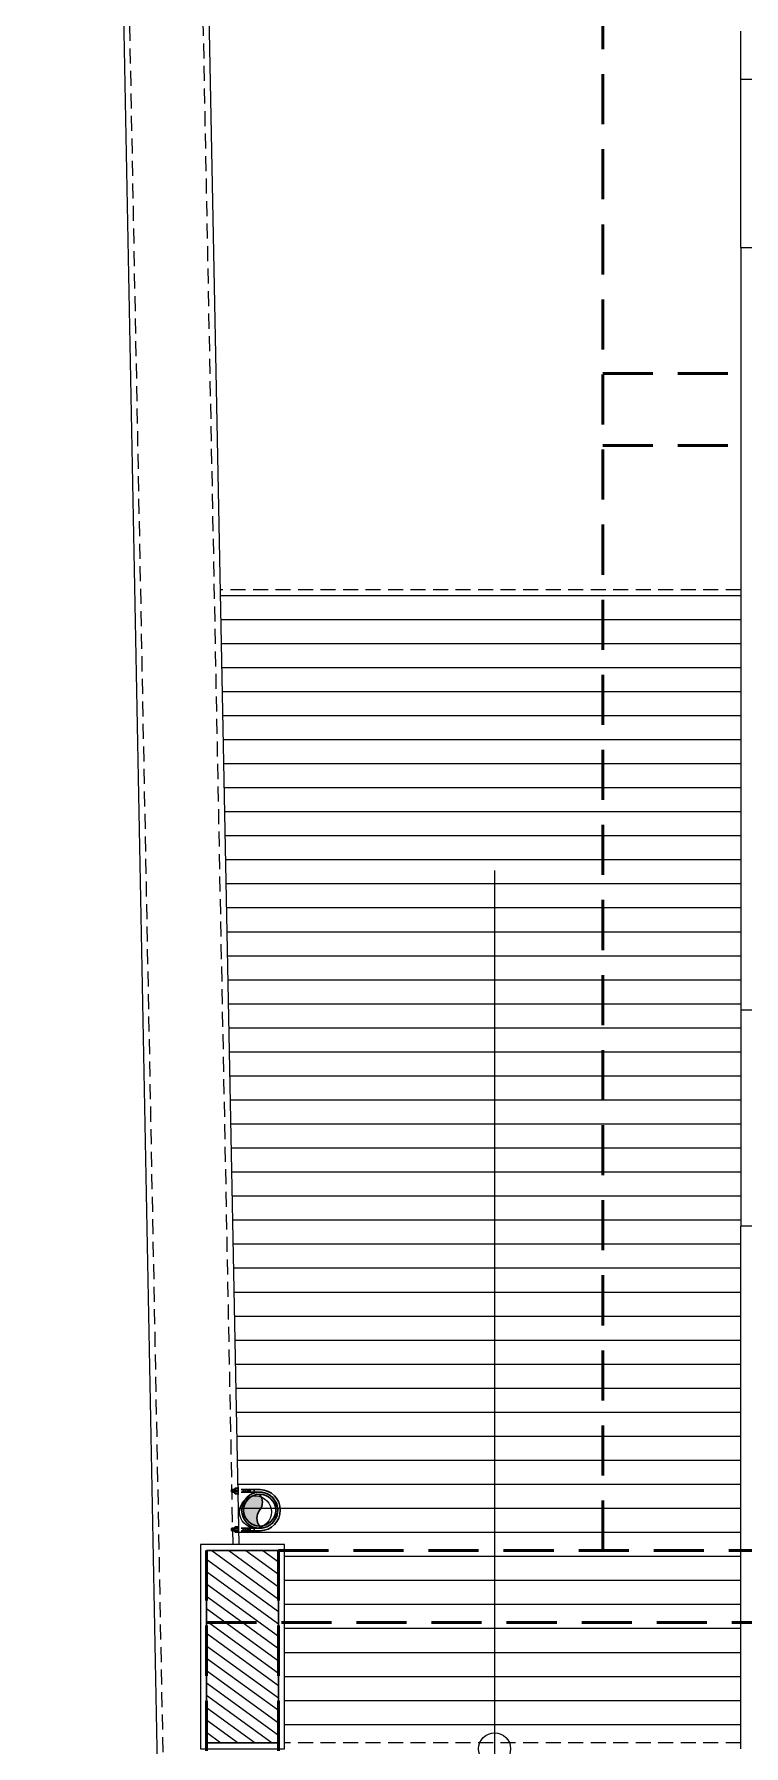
# Model space of a CAD drawing. Header units: inches. Extents: x -190799 to -189704, y -49100 to -46985.
# Drawn here: x -190586.6 to -190498, y -48160.2 to -47946.5 of the extents above; entities that cross this region are included whole.
import ezdxf

# ---------------------------------------------------------------- set-up
doc = ezdxf.new("R2010")
doc.units = ezdxf.units.IN
doc.header["$LTSCALE"] = 25
doc.header["$MEASUREMENT"] = 0
doc.linetypes.add('DASHED2', pattern=[0.375, 0.25, -0.125])
doc.layers.get('0').update_dxf_attribs({"lineweight": 0})
for name, color, linetype, lineweight in [('COLUMN', 1, 'Continuous', 30), ('COLUMNHATCH', 8, 'Continuous', 0), ('CWS', 180, 'Continuous', 18), ('elevation', 6, 'Continuous', 9), ('hidden', 7, 'DASHED2', 5), ('pipe', 6, 'Continuous', 15), ('PLASTER LINE', 1, 'Continuous', 5), ('PP-BEAM', 104, 'DASHED2', 50), ('SH - ANGLE SUPPORT', 7, 'Continuous', 30)]:
    doc.layers.add(name, color=color, linetype=linetype, lineweight=lineweight)
doc.layers.add('SH - RWP', color=140, linetype='Continuous')

# ---------------------------------------------------------------- blocks, each defined once
blk = doc.blocks.new('*X19')
at = {"color": 0}
for p, q in [((113.6040440224238, 341.4692042597887), (113.7240518539459, 341.5892120913109)), ((113.7279130090329, 341.4162965511011), (114.3176786467903, 342.0060621888587)), ((113.8423566890578, 341.3539635358294), (114.318169125598, 341.8297759723697)), ((113.9481308900426, 341.2829610415177), (114.3186596044057, 341.6534897558808)), ((114.0456951115147, 341.2037485676931), (114.3191500832134, 341.4772035393918)), ((114.1352787081868, 341.1165554690687), (114.3196405620211, 341.3009173229029)), ((114.2169109186877, 341.0214109842728), (114.3201310408288, 341.1246311064139)), ((114.2904245531791, 340.9181479234677), (114.3206215196365, 340.948344889925))]:
    blk.add_line(p, q, dxfattribs=at)
blk = doc.blocks.new('rwp')
at = {"layer": 'SH - RWP', "lineweight": 30}
h = blk.add_hatch(color=256, dxfattribs=at)
edge = h.paths.add_edge_path()
edge.add_ellipse((-188950.0968138671, -47122.30944276684), major_axis=(1.131884257421873, -1.131884257421873), ratio=1, start_angle=96.33861705314149, end_angle=173.6613829461683, ccw=False)
edge.add_ellipse((-188951.0968138671, -47121.05951319105), major_axis=(-1.414213562374951, -1.414213562374951), ratio=0.9999999999973742, start_angle=-45.000000000959574, end_angle=135.0000000008091, ccw=False)
edge.add_ellipse((-188952.0968138671, -47119.80958361528), major_axis=(-1.131884257421873, -1.131884257421873), ratio=1, start_angle=6.338617053141469, end_angle=83.66138294415512)
at = {"layer": 'SH - ANGLE SUPPORT'}
for p, q in [((-188953.666458093, -47121.00095880189, -967.949206592016), (-188953.6664580929, -47123.36738670984, -967.949206592016)), ((-188953.6664580924, -47121.00102040151, -967.949206592016), (-188953.6664580924, -47123.36744830938, -967.949206592016)), ((-188953.346458093, -47121.07673970977, -967.949206592016), (-188953.346458093, -47123.36738670984, -967.949206592016)), ((-188953.3464580924, -47121.07680130939, -967.949206592016), (-188953.3464580924, -47123.36744830938, -967.949206592016)), ((-188948.8471924546, -47121.07673970977, -967.949206592016), (-188948.8471924546, -47123.36738670984, -967.949206592016)), ((-188948.8471924541, -47121.07680130939, -967.949206592016), (-188948.8471924541, -47123.36744830938, -967.949206592016)), ((-188948.5271924546, -47121.00095880189, -967.949206592016), (-188948.5271924547, -47123.36738670984, -967.949206592016)), ((-188948.5271924541, -47121.00102040151, -967.949206592016), (-188948.5271924541, -47123.36744830938, -967.949206592016)), ((-188953.666458093, -47121.74960115636, -967.949206592016), (-188953.346458093, -47121.74960115636, -967.949206592016)), ((-188953.6664580924, -47121.74966275599, -967.949206592016), (-188953.3464580924, -47121.74966275599, -967.949206592016)), ((-188953.3368398501, -47122.23073078197, -967.949206592016), (-188953.6568398502, -47122.23073078197, -967.949206592016)), ((-188953.3368398497, -47122.23079238168, -967.949206592016), (-188953.6568398497, -47122.23079238168, -967.949206592016)), ((-188948.8568106974, -47122.23073078197, -967.949206592016), (-188948.5368106973, -47122.23073078197, -967.949206592016)), ((-188948.8568106974, -47122.23073078197, -967.949206592016), (-188948.5368106973, -47122.23073078197, -967.949206592016)), ((-188948.8568106969, -47122.23079238168, -967.949206592016), (-188948.5368106969, -47122.23079238168, -967.949206592016)), ((-188948.8568106967, -47122.23079238168, -967.949206592016), (-188948.5368106969, -47122.23079238168, -967.949206592016)), ((-188948.5271924547, -47121.74960115636, -967.949206592016), (-188948.8471924546, -47121.74960115636, -967.949206592016)), ((-188948.5271924546, -47121.74960115636, -967.949206592016), (-188948.8471924546, -47121.74960115636, -967.949206592016)), ((-188948.5271924541, -47121.74966275599, -967.949206592016), (-188948.8471924541, -47121.74966275599, -967.949206592016)), ((-188948.5271924541, -47121.74966275599, -967.949206592016), (-188948.8471924541, -47121.74966275599, -967.949206592016)), ((-188953.8903525634, -47123.66232684848, -967.949206592016), (-188953.8903525634, -47123.72276761325, -967.949206592016)), ((-188953.8903525629, -47123.66238844811, -967.949206592016), (-188953.8903525629, -47123.7228292129, -967.949206592016)), ((-188953.8903525634, -47123.72276761325, -967.949206592016), (-188953.8576660083, -47123.75545416848, -967.949206592016)), ((-188953.8903525629, -47123.7228292129, -967.949206592016), (-188953.8576660078, -47123.75551576811, -967.949206592016)), ((-188953.1557098411, -47123.75545416848, -967.949206592016), (-188953.8576660083, -47123.75545416848, -967.949206592016)), ((-188953.1557098406, -47123.75551576811, -967.949206592016), (-188953.8576660078, -47123.75551576811, -967.949206592016)), ((-188953.8531016355, -47123.76033668287, -967.949206592016), (-188953.8531016355, -47124.10285181779, -967.949206592016)), ((-188953.8531016349, -47123.76039828252, -967.949206592016), (-188953.8531016349, -47124.10291341739, -967.949206592016)), ((-188953.8531016355, -47124.10285181779, -967.949206592016), (-188953.7785997794, -47124.17735367376, -967.949206592016)), ((-188953.8531016349, -47124.10291341739, -967.949206592016), (-188953.7785997789, -47124.17741527341, -967.949206592016)), ((-188953.2350942116, -47124.17735367376, -967.949206592016), (-188953.7785997794, -47124.17735367376, -967.949206592016)), ((-188953.2350942111, -47124.17741527341, -967.949206592016), (-188953.7785997789, -47124.17741527341, -967.949206592016)), ((-188953.6668827888, -47124.54097724138, -967.949206592016), (-188953.6142599813, -47124.59360004868, -967.949206592016)), ((-188953.6668827882, -47124.54103884092, -967.949206592016), (-188953.6142599809, -47124.59366164831, -967.949206592016)), ((-188953.6668469955, -47124.54101303458, -967.949206592016), (-188953.6668469955, -47124.17735367376, -967.949206592016)), ((-188953.6668469949, -47124.54107463418, -967.949206592016), (-188953.6668469949, -47124.17741527341, -967.949206592016)), ((-188953.6144727311, -47123.75545416848, -967.949206592016), (-188953.6144727311, -47124.02564460496, -967.949206592016)), ((-188953.6144727307, -47123.75551576811, -967.949206592016), (-188953.6144727307, -47124.02570620461, -967.949206592016)), ((-188953.3994698029, -47124.59360004868, -967.949206592016), (-188953.6142599813, -47124.59360004868, -967.949206592016)), ((-188953.3994698023, -47124.59366164831, -967.949206592016), (-188953.6142599809, -47124.59366164831, -967.949206592016)), ((-188953.3468469955, -47124.54097724138, -967.949206592016), (-188953.3994698029, -47124.59360004868, -967.949206592016)), ((-188953.346846995, -47124.54103884092, -967.949206592016), (-188953.3994698023, -47124.59366164831, -967.949206592016)), ((-188953.3992218002, -47124.02622438787, -967.949206592016), (-188953.3992218002, -47123.75545416848, -967.949206592016)), ((-188953.3992217998, -47124.02628598752, -967.949206592016), (-188953.3992217998, -47123.75551576811, -967.949206592016)), ((-188953.3468469955, -47124.54097724138, -967.949206592016), (-188953.3468469955, -47124.17735367376, -967.949206592016)), ((-188953.346846995, -47124.54103884092, -967.949206592016), (-188953.346846995, -47124.17741527341, -967.949206592016)), ((-188953.1605923556, -47124.10285181779, -967.949206592016), (-188953.2350942116, -47124.17735367376, -967.949206592016)), ((-188953.160592355, -47124.10291341739, -967.949206592016), (-188953.2350942111, -47124.17741527341, -967.949206592016)), ((-188953.1230232861, -47123.72276761336, -967.949206592016), (-188953.1605923556, -47123.76033668287, -967.949206592016)), ((-188953.1230232855, -47123.7228292129, -967.949206592016), (-188953.160592355, -47123.76039828252, -967.949206592016)), ((-188953.1605923556, -47123.76033668287, -967.949206592016), (-188953.1605923556, -47124.10285181779, -967.949206592016)), ((-188953.160592355, -47123.76039828252, -967.949206592016), (-188953.160592355, -47124.10291341739, -967.949206592016)), ((-188953.1230232861, -47123.66232684848, -967.949206592016), (-188953.1230232861, -47123.72276761336, -967.949206592016)), ((-188953.1230232855, -47123.66238844811, -967.949206592016), (-188953.1230232855, -47123.7228292129, -967.949206592016)), ((-188949.0708570933, -47123.66232684848, -967.949206592016), (-188949.0708570933, -47123.72276761336, -967.949206592016)), ((-188949.0708570928, -47123.66238844811, -967.949206592016), (-188949.0708570928, -47123.7228292129, -967.949206592016)), ((-188949.0708570933, -47123.72276761336, -967.949206592016), (-188949.0332880238, -47123.76033668287, -967.949206592016)), ((-188949.0708570928, -47123.7228292129, -967.949206592016), (-188949.0332880233, -47123.76039828252, -967.949206592016)), ((-188949.0381705383, -47123.75545416848, -967.949206592016), (-188948.3362143711, -47123.75545416848, -967.949206592016)), ((-188949.0381705376, -47123.75551576811, -967.949206592016), (-188948.3362143706, -47123.75551576811, -967.949206592016)), ((-188949.0332880238, -47123.76033668287, -967.949206592016), (-188949.0332880238, -47124.10285181779, -967.949206592016)), ((-188949.0332880233, -47123.76039828252, -967.949206592016), (-188949.0332880233, -47124.10291341739, -967.949206592016)), ((-188949.0332880238, -47124.10285181779, -967.949206592016), (-188948.9587861678, -47124.17735367376, -967.949206592016)), ((-188949.0332880233, -47124.10291341739, -967.949206592016), (-188948.9587861673, -47124.17741527341, -967.949206592016)), ((-188948.9587861678, -47124.17735367376, -967.949206592016), (-188948.4152806, -47124.17735367376, -967.949206592016)), ((-188948.9587861673, -47124.17741527341, -967.949206592016), (-188948.4152805994, -47124.17741527341, -967.949206592016)), ((-188948.8470333838, -47124.54097724138, -967.949206592016), (-188948.8470333838, -47124.17735367376, -967.949206592016)), ((-188948.8470333834, -47124.54103884092, -967.949206592016), (-188948.8470333834, -47124.17741527341, -967.949206592016)), ((-188948.8470333838, -47124.54097724138, -967.949206592016), (-188948.7944105765, -47124.59360004868, -967.949206592016)), ((-188948.8470333834, -47124.54103884092, -967.949206592016), (-188948.794410576, -47124.59366164831, -967.949206592016)), ((-188948.794658579, -47124.02622438787, -967.949206592016), (-188948.794658579, -47123.75545416848, -967.949206592016)), ((-188948.7946585786, -47124.02628598752, -967.949206592016), (-188948.7946585786, -47123.75551576811, -967.949206592016)), ((-188948.7944105765, -47124.59360004868, -967.949206592016), (-188948.579620398, -47124.59360004868, -967.949206592016)), ((-188948.794410576, -47124.59366164831, -967.949206592016), (-188948.5796203974, -47124.59366164831, -967.949206592016)), ((-188948.5269975907, -47124.54097724138, -967.949206592016), (-188948.579620398, -47124.59360004868, -967.949206592016)), ((-188948.5269975901, -47124.54103884092, -967.949206592016), (-188948.5796203974, -47124.59366164831, -967.949206592016)), ((-188948.5794076482, -47123.75545416848, -967.949206592016), (-188948.5794076482, -47124.02564460496, -967.949206592016)), ((-188948.5794076477, -47123.75551576811, -967.949206592016), (-188948.5794076477, -47124.02570620461, -967.949206592016)), ((-188948.527033384, -47124.54101303458, -967.949206592016), (-188948.527033384, -47124.17735367376, -967.949206592016)), ((-188948.5270333833, -47124.54107463418, -967.949206592016), (-188948.5270333833, -47124.17741527341, -967.949206592016)), ((-188948.340778744, -47124.10285181779, -967.949206592016), (-188948.4152806, -47124.17735367376, -967.949206592016)), ((-188948.3407787434, -47124.10291341739, -967.949206592016), (-188948.4152805994, -47124.17741527341, -967.949206592016)), ((-188948.340778744, -47123.76033668287, -967.949206592016), (-188948.340778744, -47124.10285181779, -967.949206592016)), ((-188948.3407787434, -47123.76039828252, -967.949206592016), (-188948.3407787434, -47124.10291341739, -967.949206592016)), ((-188948.3035278159, -47123.72276761325, -967.949206592016), (-188948.3362143711, -47123.75545416848, -967.949206592016)), ((-188948.3035278155, -47123.7228292129, -967.949206592016), (-188948.3362143706, -47123.75551576811, -967.949206592016)), ((-188948.3035278159, -47123.66232684848, -967.949206592016), (-188948.3035278159, -47123.72276761325, -967.949206592016)), ((-188948.3035278155, -47123.66238844811, -967.949206592016), (-188948.3035278155, -47123.7228292129, -967.949206592016))]:
    blk.add_line(p, q, dxfattribs=at)
at = {"layer": 'SH - ANGLE SUPPORT', "lineweight": 30, "ltscale": 30}
for centre, radius, start, end in [((-188951.0968252739, -47121.04743988637, -967.949206592016), 2.570053173803593, 1.03628795969257, 178.9637120403074), ((-188951.0968252733, -47121.04750148611, -967.949206592016), 2.570053173803593, 1.03628795968503, 178.963712040315), ((-188951.0968252738, -47121.04738671277, -967.949206592016), 2.249999999973499, 358.9648763292182, 180.8913035842331), ((-188951.0968252732, -47121.0474483124, -967.949206592016), 2.249999999973499, 358.9648763292032, 180.8913035842525)]:
    blk.add_arc(centre, radius, start, end, dxfattribs=at)
at = {"layer": 'SH - ANGLE SUPPORT', "extrusion": (0, 0, -1)}
for centre, major_axis, ratio, start_param, end_param in [((-188953.8074735742, -47121.90446553976, -967.949206592016), (0.5499938548614092, -0.5499938548614123), 0.9999999996759106, 0.1632660789402746, 0.609270106304321), ((-188953.8074735738, -47121.9045271393, -967.949206592016), (0.5499938548614107, -0.5499938548614107), 0.9999999996759106, 0.1632660789402746, 0.6092701062936144), ((-188953.8074735742, -47122.15260376805, -967.949206592016), (0.5499938548614092, -0.5499938548614123), 0.9999999996759106, 0.1632660788972726, 0.609270106273636), ((-188953.8074735738, -47122.1526653677, -967.949206592016), (0.5499938548614107, -0.5499938548614107), 0.9999999996759106, 0.1632660788633934, 0.6092701062629294), ((-188953.8074735742, -47122.38419913567, -967.949206592016), (0.5499938549968616, 0.5499938549968587), 0.9999999998192924, 1.734062405629884, 2.180066432845873), ((-188953.8074735738, -47122.38426073521, -967.949206592016), (0.5499938549968599, 0.5499938549968602), 0.9999999998192924, 1.734062405639007, 2.18006643293009), ((-188953.1266579546, -47123.39463167317, -967.949206592016), (0.7483036439644555, -0.7483036439644598), 0.9999999996438159, 3.391710508010214, 3.722963248040837), ((-188953.126657954, -47123.39469327271, -967.949206592016), (0.7483036439644577, -0.7483036439644576), 0.9999999996438159, 3.391710508017021, 3.722963248071372), ((-188952.7983986465, -47123.31156215176, -967.949206592016), (0.6743739490639916, -0.6743739490639953), 0.9999995311078937, 3.304858807655224, 3.314800786636747), ((-188952.7983986459, -47123.31162375142, -967.949206592016), (0.6743739490639936, -0.6743739490639933), 0.9999995311078936, 3.304858807680375, 3.314800786634117), ((-188952.7983986465, -47123.55970038017, -967.949206592016), (0.6743742929851441, 0.6743742929851401), 0.999999518227433, 4.875654981944805, 4.885596951981116), ((-188952.7983986459, -47123.55976197982, -967.949206592016), (0.6743742929851421, 0.6743742929851421), 0.9999995182274332, 4.875654981974916, 4.885596952011176), ((-188952.7983986465, -47123.79129574777, -967.949206592016), (0.6743742929851441, 0.6743742929851401), 0.999999518227433, 4.875654981949765, 4.885596951983746), ((-188952.7983986459, -47123.79135734731, -967.949206592016), (0.6743742929851421, 0.6743742929851421), 0.9999995182274332, 4.875654981947285, 4.885596952013805), ((-188949.0439751315, -47123.95348806639, -967.949206592016), (0.1836427452739949, 0.1836427452739939), 0.9999999999368012, 1.061026314161397, 1.819612572080839), ((-188949.0439751309, -47123.95354966598, -967.949206592016), (0.1836427452739943, 0.1836427452739944), 0.9999999999368012, 1.061026314482183, 1.819612572175653), ((-188948.4266461518, -47124.10154468217, -967.949206592016), (0.3202001284227909, 0.3202001284227893), 0.9999999999894763, 2.954778906703427, 3.562597790643836), ((-188948.4266461512, -47124.10160628188, -967.949206592016), (0.32020012842279, 0.3202001284227902), 0.9999999999894763, 2.954778906786219, 3.562597790696368), ((-188948.4492935954, -47124.10503722765, -967.949206592016), (0.3609602731301504, -0.3609602731301524), 0.9999999993591626, 1.329768371787923, 1.678717008267329), ((-188948.4492935949, -47124.10509882731, -967.949206592016), (0.3609602731301515, -0.3609602731301514), 0.9999999993591624, 1.329768371788388, 1.678717008386833), ((-188948.4726005044, -47124.14390854447, -967.949206592016), (0.3609602733034902, -0.3609602733034922), 0.9999999989039782, 1.329768371934727, 1.608853964360784), ((-188948.472600504, -47124.14397014413, -967.949206592016), (0.3609602733034912, -0.3609602733034912), 0.9999999989039782, 1.329768371976483, 1.608853964560186), ((-188948.4198675735, -47124.00436458047, -967.949206592016), (0.3174102309503301, 0.3174102309503283), 0.9999999999057578, 2.957247137274627, 3.531377346074381), ((-188948.4198675731, -47124.00442618009, -967.949206592016), (0.3174102309503291, 0.3174102309503292), 0.9999999999057578, 2.957247137262742, 3.531377346298223), ((-188948.5441608152, -47123.95348806639, -967.949206592016), (0.1836427452988976, -0.1836427452988986), 0.999999999796716, 1.317026384468443, 2.0805663391731), ((-188948.5441608147, -47123.95354966598, -967.949206592016), (0.1836427452988981, -0.1836427452988981), 0.9999999997967158, 1.317026384795895, 2.080566339319822), ((-188948.4180220282, -47124.04943386157, -967.949206592016), (0.2498462547944103, 0.2498462547944089), 0.9999999997529784, 3.071035400043546, 3.556541279240993), ((-188948.4180220276, -47124.04949546119, -967.949206592016), (0.2498462547944095, 0.2498462547944096), 0.9999999997529783, 3.071035400037739, 3.556541279278682), ((-188948.7827626473, -47124.81746228939, -967.949206592016), (0.1705916081115291, -0.1705916081115301), 0.9999999983057132, 4.117982481218434, 4.309006795710234), ((-188948.7827626466, -47124.81752388901, -967.949206592016), (0.1705916081115296, -0.1705916081115296), 0.999999998305713, 4.117982481200848, 4.309006795710234), ((-188948.7475861446, -47124.6354748169, -967.949206592016), (0.070498842857397, 0.07049884285739659), 0.9999999987001685, 5.845023447305541, 6.635131608040659), ((-188948.747586144, -47124.63553641661, -967.949206592016), (0.0704988428573968, 0.0704988428573968), 0.9999999987001688, 5.845023447049522, 6.63513160759325), ((-188948.7252744999, -47124.66127218498, -967.949206592016), (0.1348098848379319, -0.1348098848379327), 0.9999999999832394, 4.157022774563808, 5.034816392581106), ((-188948.7252744994, -47124.66133378464, -967.949206592016), (0.1348098848379323, -0.1348098848379323), 0.9999999999832394, 4.157022774644297, 5.034816392460339), ((-188948.3270008914, -47123.80572951908, -967.949206592016), (0.3609602734330835, -0.3609602734330856), 0.9999999985248337, 1.329768372036687, 1.540798847705387), ((-188948.3270008908, -47123.80579111868, -967.949206592016), (0.3609602734330845, -0.3609602734330845), 0.9999999985248337, 1.32976837205076, 1.540798847705387), ((-188948.71716431, -47124.55963857067, -967.949206592016), (0.134414760636515, 0.1344147606365142), 0.999999999943205, 5.728383428850945, 6.607487426763895), ((-188948.7171643096, -47124.5597001703, -967.949206592016), (0.1344147606365146, 0.1344147606365146), 0.999999999943205, 5.72838342841378, 6.607487426618772), ((-188948.8006405043, -47123.99591065946, -967.949206592016), (0.1574100662167226, -0.1574100662167236), 0.9999999999492625, -0.6581166820425643, 0.1674448601498328), ((-188948.8006405038, -47123.99597225912, -967.949206592016), (0.1574100662167231, -0.1574100662167231), 0.9999999999492625, -0.6581166818591688, 0.1674448602460581), ((-188948.695430473, -47124.55313844277, -967.949206592016), (0.1705916076887829, 0.1705916076887819), 0.9999999996600237, 5.688778807161095, 6.270402491436597), ((-188948.6954304725, -47124.5532000424, -967.949206592016), (0.1705916076887824, 0.1705916076887824), 0.9999999996600238, 5.688778806993591, 6.270402491376283), ((-188948.6371630341, -47124.47928326397, -967.949206592016), (0.1705916076496879, 0.1705916076496869), 0.999999999760294, 5.688778807154859, 5.971833700017249), ((-188948.6371630334, -47124.47934486362, -967.949206592016), (0.1705916076496874, 0.1705916076496874), 0.999999999760294, 5.688778807389919, 5.971833700054205), ((-188948.3299226793, -47123.95348806639, -967.949206592016), (0.1836427452739939, -0.1836427452739949), 0.9999999999368008, 1.32198008156326, 2.080566339281674), ((-188948.3299226788, -47123.95354966598, -967.949206592016), (0.1836427452739944, -0.1836427452739943), 0.9999999999368008, 1.32198008156326, 2.080566339086045)]:
    blk.add_ellipse(centre, major_axis=major_axis, ratio=ratio, start_param=start_param, end_param=end_param, dxfattribs=at)
at = {"layer": 'SH - ANGLE SUPPORT'}
for centre, major_axis, ratio, start_param, end_param in [((-188949.0669925931, -47123.39463167317, -967.949206592016), (-0.7483036439644599, -0.7483036439644554), 0.9999999996438159, 3.391710508000295, 3.722963247976156), ((-188949.066992593, -47123.39463167317, -967.949206592016), (-0.7483036439644599, -0.7483036439644554), 0.9999999996438159, 3.391710507966842, 3.722963247976156), ((-188949.0669925926, -47123.39469327271, -967.949206592016), (-0.7483036439644577, -0.7483036439644576), 0.9999999996438159, 3.391710508013618, 3.722963248048718), ((-188949.0669925925, -47123.39469327271, -967.949206592016), (-0.7483036439644577, -0.7483036439644576), 0.9999999996438159, 3.391710508013618, 3.722963248048718), ((-188949.3952519012, -47123.31156215176, -967.949206592016), (-0.6743739490639956, -0.6743739490639913), 0.9999995311078936, 3.304858807682855, 3.314800786628858), ((-188949.395251901, -47123.31156215176, -967.949206592016), (-0.6743739490639956, -0.6743739490639913), 0.9999995311078936, 3.304858807637689, 3.314800786573997), ((-188949.3952519006, -47123.31162375142, -967.949206592016), (-0.6743739490639936, -0.6743739490639933), 0.9999995311078936, 3.3048588076678, 3.314800786604057), ((-188949.3952519006, -47123.31162375142, -967.949206592016), (-0.6743739490639936, -0.6743739490639933), 0.9999995311078936, 3.3048588076678, 3.314800786604057), ((-188949.3952519012, -47123.55970038017, -967.949206592016), (-0.6743742929851401, 0.6743742929851441), 0.999999518227433, 4.875654981984836, 4.885596952016435), ((-188949.395251901, -47123.55970038017, -967.949206592016), (-0.6743742929851401, 0.6743742929851441), 0.999999518227433, 4.875654981974916, 4.885596952011175), ((-188949.3952519006, -47123.55976197982, -967.949206592016), (-0.6743742929851421, 0.6743742929851421), 0.9999995182274332, 4.875654981904773, 4.885596951996146), ((-188949.3952519006, -47123.55976197982, -967.949206592016), (-0.6743742929851421, 0.6743742929851421), 0.9999995182274332, 4.875654981904773, 4.885596951996146), ((-188949.3952519012, -47123.79129574777, -967.949206592016), (-0.6743742929851401, 0.6743742929851441), 0.999999518227433, 4.87565498196482, 4.885596952001405), ((-188949.395251901, -47123.79129574777, -967.949206592016), (-0.6743742929851401, 0.6743742929851441), 0.999999518227433, 4.87565498195986, 4.885596951996146), ((-188949.3952519006, -47123.79135734731, -967.949206592016), (-0.6743742929851421, 0.6743742929851421), 0.9999995182274332, 4.875654981924789, 4.885596951996146), ((-188949.3952519006, -47123.79135734731, -967.949206592016), (-0.6743742929851421, 0.6743742929851421), 0.9999995182274332, 4.875654981924789, 4.885596951996146), ((-188948.3861769733, -47121.90446553976, -967.949206592016), (-0.5499938548614123, -0.5499938548614092), 0.9999999996759106, 0.1632660789278965, 0.6092701063103915), ((-188948.3861769733, -47121.90446553976, -967.949206592016), (-0.5499938548614123, -0.5499938548614092), 0.9999999996759106, 0.1632660789278965, 0.6092701063103915), ((-188948.3861769728, -47121.9045271393, -967.949206592016), (-0.5499938548614107, -0.5499938548614107), 0.9999999996759106, 0.1632660789278965, 0.6092701062889785), ((-188948.3861769726, -47121.9045271393, -967.949206592016), (-0.5499938548614107, -0.5499938548614107), 0.9999999996759106, 0.1632660789711128, 0.6092701062982505), ((-188948.3861769733, -47122.15260376805, -967.949206592016), (-0.5499938548614123, -0.5499938548614092), 0.9999999996759106, 0.1632660789278965, 0.6092701062889785), ((-188948.3861769733, -47122.15260376805, -967.949206592016), (-0.5499938548614123, -0.5499938548614092), 0.9999999996759106, 0.1632660789278965, 0.6092701062889785), ((-188948.3861769728, -47122.1526653677, -967.949206592016), (-0.5499938548614107, -0.5499938548614107), 0.9999999996759106, 0.1632660789094365, 0.609270106295049), ((-188948.3861769726, -47122.1526653677, -967.949206592016), (-0.5499938548614107, -0.5499938548614107), 0.9999999996759106, 0.1632660789341927, 0.609270106282908), ((-188948.3861769733, -47122.38419913567, -967.949206592016), (-0.5499938549968584, 0.5499938549968617), 0.9999999998192924, 1.734062405617506, 2.180066432825894), ((-188948.3861769733, -47122.38419913567, -967.949206592016), (-0.5499938549968584, 0.5499938549968617), 0.9999999998192924, 1.734062405617506, 2.180066432825894), ((-188948.3861769728, -47122.38426073521, -967.949206592016), (-0.5499938549968599, 0.5499938549968602), 0.9999999998192924, 1.734062405642048, 2.180066432877992), ((-188948.3861769726, -47122.38426073521, -967.949206592016), (-0.5499938549968599, 0.5499938549968602), 0.9999999998192924, 1.734062405635966, 2.180066432841237), ((-188953.8639577001, -47123.95348806639, -967.949206592016), (-0.183642745273995, -0.1836427452739938), 0.9999999999368008, 1.321980081277932, 2.080566339260109), ((-188953.8639576996, -47123.95354966598, -967.949206592016), (-0.1836427452739944, -0.1836427452739943), 0.9999999999368008, 1.321980081617566, 2.080566339205425), ((-188953.5567173454, -47124.47928326397, -967.949206592016), (-0.1705916076496869, 0.1705916076496879), 0.999999999760294, 5.68877880723861, 5.971833700035727), ((-188953.5567173448, -47124.47934486362, -967.949206592016), (-0.1705916076496874, 0.1705916076496874), 0.999999999760294, 5.688778807306168, 5.971833700054205), ((-188953.4984499064, -47124.55313844277, -967.949206592016), (-0.1705916076887818, 0.170591607688783), 0.9999999996600238, 5.68877880722726, 6.270402491376283), ((-188953.4984499059, -47124.5532000424, -967.949206592016), (-0.1705916076887823, 0.1705916076887825), 0.9999999996600238, 5.688778807193481, 6.270402491375513), ((-188953.4767160692, -47124.55963857067, -967.949206592016), (-0.1344147606365142, 0.134414760636515), 0.999999999943205, 5.728383428770293, 6.607487426642547), ((-188953.4767160688, -47124.5597001703, -967.949206592016), (-0.1344147606365146, 0.1344147606365146), 0.999999999943205, 5.728383428810619, 6.607487426932795), ((-188953.4686058794, -47124.66127218498, -967.949206592016), (-0.1348098848379327, -0.1348098848379319), 0.9999999999832394, 4.157022774693521, 5.034816392629314), ((-188953.4686058789, -47124.66133378464, -967.949206592016), (-0.1348098848379323, -0.1348098848379323), 0.9999999999832394, 4.157022774644297, 5.034816392291363), ((-188953.3932398751, -47123.99591065946, -967.949206592016), (-0.1574100662167236, -0.1574100662167226), 0.9999999999492625, -0.6581166819626016, 0.1674448601924983), ((-188953.3932398746, -47123.99597225912, -967.949206592016), (-0.1574100662167231, -0.1574100662167231), 0.9999999999492625, -0.6581166819626016, 0.1674448601280432), ((-188953.8668794881, -47123.80572951908, -967.949206592016), (-0.3609602734330856, -0.3609602734330835), 0.9999999985248337, 1.329768372036687, 1.540798847650109), ((-188953.8668794875, -47123.80579111868, -967.949206592016), (-0.3609602734330845, -0.3609602734330845), 0.9999999985248337, 1.329768371781203, 1.540798847649254), ((-188953.7758583511, -47124.04943386157, -967.949206592016), (-0.2498462547944088, 0.2498462547944103), 0.9999999997529783, 3.071035399993753, 3.556541279311888), ((-188953.7758583507, -47124.04949546119, -967.949206592016), (-0.2498462547944095, 0.2498462547944096), 0.9999999997529783, 3.071035400084627, 3.556541279278682), ((-188953.4462942349, -47124.6354748169, -967.949206592016), (-0.07049884285739659, 0.070498842857397), 0.9999999987001685, 5.845023447367468, 6.635131607766639), ((-188953.4462942344, -47124.63553641661, -967.949206592016), (-0.0704988428573968, 0.0704988428573968), 0.9999999987001688, 5.845023447631804, 6.635131607766639), ((-188953.7740128057, -47124.00436458047, -967.949206592016), (-0.3174102309503282, 0.3174102309503302), 0.9999999999057579, 2.957247137396159, 3.531377346333558), ((-188953.7740128052, -47124.00442618009, -967.949206592016), (-0.3174102309503291, 0.3174102309503292), 0.9999999999057578, 2.957247137268684, 3.531377346141322), ((-188953.6497195642, -47123.95348806639, -967.949206592016), (-0.1836427452988986, -0.1836427452988976), 0.999999999796716, 1.317026384605051, 2.080566339216231), ((-188953.6497195635, -47123.95354966598, -967.949206592016), (-0.1836427452988981, -0.1836427452988981), 0.9999999997967158, 1.317026384331836, 2.0805663391731), ((-188953.7672342276, -47124.10154468217, -967.949206592016), (-0.3202001284227891, 0.3202001284227912), 0.9999999999894765, 2.954778906553248, 3.562597790696368), ((-188953.7672342271, -47124.10160628188, -967.949206592016), (-0.32020012842279, 0.3202001284227902), 0.9999999999894763, 2.954778906892884, 3.56259779089861), ((-188953.4111177321, -47124.81746228939, -967.949206592016), (-0.1705916081115301, -0.1705916081115291), 0.9999999983057132, 4.117982481619605, 4.309006795757587), ((-188953.4111177316, -47124.81752388901, -967.949206592016), (-0.1705916081115296, -0.1705916081115296), 0.999999998305713, 4.117982481585826, 4.309006795955818), ((-188953.744586784, -47124.10503722765, -967.949206592016), (-0.3609602731301526, -0.3609602731301503), 0.9999999993591626, 1.32976837181607, 1.678717008386833), ((-188953.7445867833, -47124.10509882731, -967.949206592016), (-0.3609602731301515, -0.3609602731301514), 0.9999999993591624, 1.329768371871435, 1.678717008386833), ((-188953.7212798749, -47124.14390854447, -967.949206592016), (-0.3609602733034923, -0.3609602733034901), 0.9999999989039782, 1.329768372066336, 1.608853964617158), ((-188953.7212798744, -47124.14397014413, -967.949206592016), (-0.3609602733034912, -0.3609602733034912), 0.9999999989039782, 1.329768372066336, 1.608853964617158), ((-188953.1499052479, -47123.95348806639, -967.949206592016), (-0.1836427452739938, 0.183642745273995), 0.9999999999368012, 1.061026314106713, 1.819612571890326), ((-188953.1499052474, -47123.95354966598, -967.949206592016), (-0.1836427452739943, 0.1836427452739944), 0.9999999999368012, 1.061026314259212, 1.819612572080839)]:
    blk.add_ellipse(centre, major_axis=major_axis, ratio=ratio, start_param=start_param, end_param=end_param, dxfattribs=at)
at = {"layer": 'SH - RWP', "lineweight": 30}
for radius in [2.25, 2]:
    blk.add_circle((-188951.0968138671, -47121.05951319105, -967.949206592016), radius, dxfattribs=at)
for centre, start, end in [((-188952.0968138671, -47119.80958361528, -967.949206592016), 231.3386170536718, 308.6613829463283), ((-188950.0968138671, -47122.30944276684, -967.949206592016), 51.33861705367175, 128.6613829463282)]:
    blk.add_arc(centre, 1.600726067880088, start, end, dxfattribs=at)
at = {"layer": 'SH - ANGLE SUPPORT', "extrusion": (0, 0, -1)}
for p, xscale, yscale, zscale, rotation in [((188890.0338178014, -47102.88456624368, 967.949206592016), 0.1862546400225255, 0.1862546399643179, -0.1862546400225255, 270.0000000000002), ((188890.0338178009, -47102.8846278433, 967.949206592016), 0.1862546400225255, 0.1862546400225255, -0.1862546400225255, 270), ((188889.7660575905, -47102.88514602656, 967.949206592016), 0.1862546400225255, 0.1862546399643179, -0.1862546400225255, 270.0000000000002), ((188889.76605759, -47102.88520762618, 967.949206592016), 0.1862546400225255, 0.1862546400225255, -0.1862546400225255, 270), ((189012.4278227889, -47102.88514602656, 967.949206592016), -0.1862546400225255, 0.1862546400225255, -0.1862546400003328, 90.00000000000017), ((189012.4278227884, -47102.88520762618, 967.949206592016), -0.1862546400225255, 0.1862546400225255, -0.1862546400225255, 89.99999999999997), ((189012.160062578, -47102.88456624368, 967.949206592016), -0.1862546400225255, 0.1862546400225255, -0.1862546400003328, 90.00000000000017), ((189012.1600625774, -47102.8846278433, 967.949206592016), -0.1862546400225255, 0.1862546400225255, -0.1862546400225255, 89.99999999999997)]:
    blk.add_blockref('*X19', p, dxfattribs=dict(at, xscale=xscale, yscale=yscale, zscale=zscale, rotation=rotation))

msp = doc.modelspace()

# ---------------------------------------------------------------- hatches: boundary and pattern name
at = {"layer": 'COLUMNHATCH', "ltscale": 5}
h = msp.add_hatch(dxfattribs=at)
h.set_pattern_fill('ANSI31', color=256, scale=10, angle=99.05005462872136, style=0)
h.set_pattern_definition([(144.0500546287213, (141.962397418858, -2979.542852115272), (-0.7338478202626239, -1.011912731758918), [])])
h.paths.add_polyline_path([(-190556.110429467, -48135.86745093927), (-190565.110429467, -48135.86745093927), (-190565.1104294671, -48159.86745093869), (-190556.1104294671, -48159.86745093869)])

# ---------------------------------------------------------------- linework, layer by layer
at = {"layer": 'COLUMN', "color": 5}
msp.add_lwpolyline([(-190565.110429467, -48135.86745093927), (-190565.1104294671, -48159.86745093927), (-190556.1104294671, -48159.86745093927), (-190556.110429467, -48135.86745093927)], close=True, dxfattribs=at)
at = {"layer": 'elevation'}
for p, q in [((-190566.4065982532, -48414.13188680793, 18.937099490897), (-190586.6328825869, -47363.4917583669, 18.937099490897)), ((-190561.0416085416, -48135.11745093927, 0.0137284299075195), (-190575.7668811378, -47382.11745093935, 18.49433563854639)), ((-190498.360429467, -47973.11745093932), (-190498.360429467, -47952.11745093935)), ((-190498.360429467, -48016.61745093944), (-190563.3589323167, -48016.61745093935)), ((-190498.3604294667, -48019.61745093944), (-190563.300265892, -48019.61745093933)), ((-190498.3604294667, -48022.61745093944), (-190563.2415994673, -48022.61745093931)), ((-190498.3604294667, -48025.61745093944), (-190563.1829330427, -48025.61745093931)), ((-190498.3604294667, -48028.61745093944), (-190563.124266618, -48028.61745093933)), ((-190498.3604294667, -48031.61745093944), (-190563.0656001933, -48031.61745093933)), ((-190498.3604294668, -48034.61745093944), (-190563.0069337686, -48034.61745093932)), ((-190498.3604294668, -48037.61745093944), (-190562.9482673439, -48037.61745093931)), ((-190498.3604294668, -48040.61745093944), (-190562.8896009192, -48040.61745093932)), ((-190498.3604294668, -48043.61745093944), (-190562.8309344945, -48043.61745093935)), ((-190498.3604294668, -48046.61745093944), (-190562.7722680698, -48046.61745093935)), ((-190498.3604294668, -48049.61745093944), (-190562.7136016452, -48049.61745093933)), ((-190529.110429467, -48050.92640594461), (-190529.110429467, -48167.29867415515)), ((-190498.3604294668, -48052.61745093944), (-190562.6549352205, -48052.61745093935)), ((-190498.3604294668, -48055.61745093944), (-190562.5962687958, -48055.61745093933)), ((-190498.3604294668, -48058.61745093944), (-190562.5376023711, -48058.61745093935)), ((-190498.3604294668, -48061.61745093944), (-190562.4789359464, -48061.61745093933)), ((-190498.3604294668, -48064.61745093944), (-190562.4202695217, -48064.61745093935)), ((-190498.3604294668, -48067.61745093944), (-190562.361603097, -48067.61745093935)), ((-190498.3604294671, -48068.36745093921), (-190498.3604294671, -48095.36745093932)), ((-190498.3604294668, -48070.61745093944), (-190562.3029366723, -48070.61745093935)), ((-190498.3604294668, -48073.61745093944), (-190562.2442702477, -48073.61745093935)), ((-190498.3604294668, -48076.61745093944), (-190562.1856038229, -48076.61745093935)), ((-190498.3604294668, -48079.61745093944), (-190562.1269373983, -48079.61745093935)), ((-190498.3604294668, -48082.61745093944), (-190562.0682709736, -48082.61745093935)), ((-190498.3604294668, -48085.61745093944), (-190562.0096045489, -48085.61745093935)), ((-190498.3604294668, -48088.61745093944), (-190561.9509381242, -48088.61745093935)), ((-190498.3604294668, -48091.61745093945), (-190561.8922716995, -48091.61745093935)), ((-190498.3604294669, -48094.61745093944), (-190561.8336052748, -48094.61745093935)), ((-190498.3604294669, -48097.61745093944), (-190561.7749388502, -48097.61745093935)), ((-190498.3604294669, -48100.61745093944), (-190561.7162724255, -48100.61745093935)), ((-190498.3604294669, -48103.61745093944), (-190561.6576060008, -48103.61745093935)), ((-190498.3604294669, -48106.61745093944), (-190561.5989395761, -48106.61745093935)), ((-190498.3604294669, -48109.61745093944), (-190561.5402731514, -48109.61745093935)), ((-190498.3604294669, -48112.61745093944), (-190561.4816067267, -48112.61745093935)), ((-190498.3604294669, -48115.61745093944), (-190561.422940302, -48115.61745093935)), ((-190498.3604294669, -48118.61745093944), (-190561.3642738774, -48118.61745093935)), ((-190498.3604294669, -48121.61745093944), (-190561.3056074527, -48121.61745093936)), ((-190498.3604294669, -48124.61745093944), (-190561.246941028, -48124.61745093935)), ((-190498.3604294669, -48127.61745093944), (-190561.1882746033, -48127.61745093935)), ((-190498.3604294669, -48130.61745093944), (-190561.1296081786, -48130.61745093935)), ((-190498.3604294669, -48133.61745093945), (-190561.0709417539, -48133.61745093935)), ((-190498.3604294669, -48136.61745093944), (-190555.360429467, -48136.61745093935)), ((-190498.3604294669, -48139.61745093944), (-190555.360429467, -48139.61745093935)), ((-190498.3604294669, -48142.61745093944), (-190555.360429467, -48142.61745093935)), ((-190498.3604294669, -48145.61745093944), (-190555.360429467, -48145.61745093936)), ((-190498.3604294669, -48148.61745093944), (-190555.360429467, -48148.61745093936)), ((-190498.360429467, -48151.61745093944), (-190555.3604294671, -48151.61745093935)), ((-190498.360429467, -48154.61745093944), (-190555.3604294671, -48154.61745093935)), ((-190498.360429467, -48157.61745093944), (-190555.3604294671, -48157.61745093935))]:
    msp.add_line(p, q, dxfattribs=at)
msp.add_circle((-190529.110429467, -48160.61745093938), 2, dxfattribs=at)
at = {"layer": 'hidden', "ltscale": 0.3}
for p, q in [((-190565.6567371956, -48414.11745093921, 18.937099490897), (-190585.8678098266, -47364.26748370572, 18.937099490897)), ((-190561.7917519341, -48135.11745093927, 0.0140883183218635), (-190576.5170245303, -47382.11745093935, 18.49469552696056)), ((-190498.360429467, -48015.86745093929), (-190563.3735989229, -48015.86745093939)), ((-190498.360429467, -48159.8674509393), (-190555.3604294671, -48159.86745093938))]:
    msp.add_line(p, q, dxfattribs=at)
at = {"layer": 'pipe', "ltscale": 30}
for centre in [(-190558.9813367841, -48131.04780671356), (-190558.9813367841, -48131.04780671341)]:
    msp.add_circle(centre, 2, dxfattribs=at)
at = {"layer": 'PLASTER LINE', "ltscale": 30}
for p, q in [((-190498.360429467, -47952.11745093933), (-190498.3604294672, -47946.11745093932)), ((-190498.360429467, -47952.11745093935), (-190477.360429467, -47952.11745093935)), ((-190498.360429467, -47973.11745093932), (-190477.360429467, -47973.11745093936)), ((-190498.3604294671, -47973.11745093932), (-190498.3604294671, -48068.36745093921)), ((-190493.110429469, -48068.36745093921), (-190498.3604294671, -48068.36745093921)), ((-190498.3604294671, -48160.61745093938), (-190498.3604294671, -48095.36745093932)), ((-190493.110429469, -48095.36745093932), (-190498.3604294671, -48095.36745093932))]:
    msp.add_line(p, q, dxfattribs=at)
msp.add_lwpolyline([(-190565.860429467, -48135.11745093927), (-190565.8604294671, -48160.61745093927), (-190555.3604294671, -48160.61745093927), (-190555.360429467, -48135.11745093927)], close=True, dxfattribs=at)
at = {"layer": 'PP-BEAM'}
for p, q in [((-190515.6104294667, -48135.86745093902), (-190515.6104294667, -47625.86745093912)), ((-190515.6104294668, -47988.86745093913), (-190269.610429467, -47988.86745093913)), ((-190515.6104294668, -47997.86745093913), (-190269.610429467, -47997.86745093913)), ((-190565.1104294671, -48135.86745093907), (-190565.1104294671, -48413.36745093902)), ((-190556.1104294671, -48135.86745093907), (-190556.1104294671, -48404.36745093913)), ((-190556.1104294671, -48135.86745093907), (-190497.610429467, -48135.86745093902)), ((-190556.1104294671, -48135.86745093907), (-190488.6104294669, -48135.86745093907)), ((-190565.1104294671, -48144.86745093907), (-190488.6104294669, -48144.86745093907))]:
    msp.add_line(p, q, dxfattribs=at)

# ---------------------------------------------------------------- block references
at = {"layer": 'CWS', "ltscale": 30, "xscale": -1, "rotation": 270}
msp.add_blockref('rwp', (-143437.4085533058, 140820.2729016235, 967.949206592016), dxfattribs=at)

doc.saveas('drawing.dxf')
